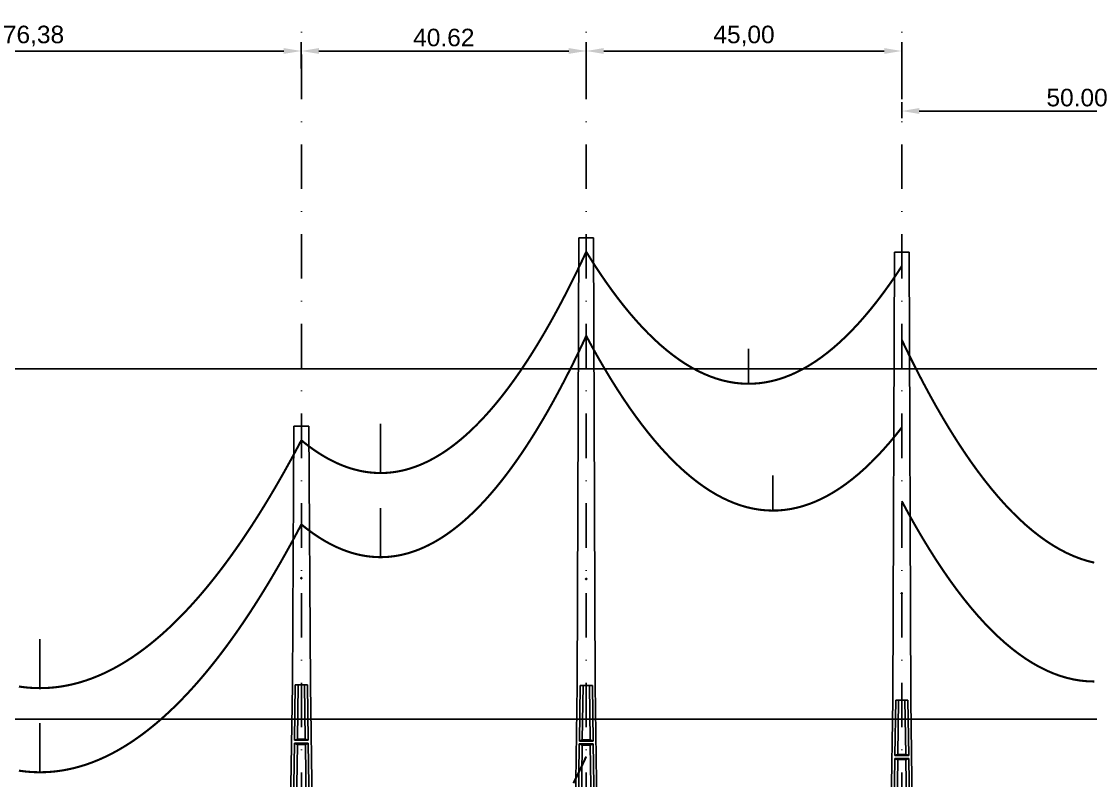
# Model space of a CAD drawing. Header units: metres. Extents: x -121 to 9872, y 3505 to 10721.
# Drawn here: x 2381.2 to 2533.7, y 9641.2 to 9749.5 of the extents above; entities that cross this region are included whole.
import ezdxf

# ---------------------------------------------------------------- set-up
doc = ezdxf.new("R2010")
doc.units = ezdxf.units.M
doc.header["$PDMODE"] = 2
doc.linetypes.add('DASHDOT', pattern=[25.4, 12.7, -6.35, 0, -6.35])
for name, color, linetype in [('CON-EOL- CA MAGNOLIA', 210, 'Continuous'), ('CON-EOL- PROJEÇÃO', 22, 'Continuous'), ('cotas', 7, 'Continuous'), ('Grade', 9, 'Continuous'), ('Ind.Rot', 8, 'DASHDOT'), ('POSTE DT', 7, 'Continuous')]:
    doc.layers.add(name, color=color, linetype=linetype)
doc.styles.get("Standard").update_dxf_attribs({"font": 'arial.ttf'})
doc.dimstyles.new('ISO-25', dxfattribs={"dimtxt": 2.5, "dimasz": 2.5, "dimexe": 1.25, "dimexo": 0.625, "dimtad": 1, "dimzin": 1, "dimtxsty": 'Standard', "dimcen": 2.5, "dimaunit": 1, "dimadec": 3, "dimazin": 3, "dimtfac": 1, "dimtmove": 0, "dimatfit": 3, "dimfxlon": 1, "dimarcsym": 0})

# ---------------------------------------------------------------- blocks, each defined once
blk = doc.blocks.new('*U1')
at = {"layer": 'POSTE DT', "extrusion": (0, 1, 0)}
for p, q in [((-3.31, 378.23), (-4.05, 262)), ((-3.31, 378.23), (3.31, 378.23)), ((3.31, 378.23), (4.06, 262)), ((-4.05, 262), (-7.72, 0)), ((-4.05, 262), (-4.05, 262)), ((-2.73, 262), (-3.08, 237.05)), ((-2.73, 262), (2.75, 262)), ((-1.42, 262), (-1.77, 237.57)), ((1.43, 262), (1.77, 237.57)), ((2.75, 262), (3.1, 237.05)), ((4.06, 262), (7.72, 0)), ((-3.1, 235.74), (-3.63, 197.65)), ((3.11, 235.73), (-3.1, 235.74)), ((3.1, 237.05), (-3.08, 237.05)), ((3.11, 235.73), (3.65, 197.65)), ((-1.8, 235.21), (-2.32, 198.19)), ((1.8, 235.21), (2.32, 198.19))]:
    blk.add_line(p, q, dxfattribs=at)
at = {"layer": 'POSTE DT'}
for points, knots in [([(0.25, 309.94), (0.25, 309.93), (0.25, 309.93), (0.25, 309.92), (0.25, 309.91), (0.25, 309.9), (0.25, 309.89), (0.24, 309.85), (0.22, 309.82), (0.19, 309.77), (0.16, 309.74), (0.11, 309.71), (0.08, 309.7), (0.01, 309.68), (-0.02, 309.68), (-0.08, 309.7), (-0.11, 309.71), (-0.16, 309.74), (-0.18, 309.76), (-0.21, 309.8), (-0.22, 309.82), (-0.24, 309.85), (-0.24, 309.87), (-0.25, 309.89), (-0.25, 309.9), (-0.25, 309.92), (-0.25, 309.92), (-0.25, 309.93), (-0.25, 309.94), (-0.25, 309.95), (-0.25, 309.95), (-0.25, 309.96), (-0.25, 309.97), (-0.24, 310), (-0.23, 310.02), (-0.21, 310.07), (-0.2, 310.09), (-0.15, 310.14), (-0.13, 310.15), (-0.07, 310.18), (-0.03, 310.19), (0.03, 310.19), (0.06, 310.18), (0.12, 310.16), (0.14, 310.14), (0.18, 310.11), (0.2, 310.09), (0.21, 310.06), (0.22, 310.05), (0.23, 310.04), (0.24, 310.01), (0.24, 309.99), (0.25, 309.97), (0.25, 309.96), (0.25, 309.95), (0.25, 309.94), (0.25, 309.94), (0.25, 309.94), (0.25, 309.94)], [-54.728303, -54.728303, -54.728303, -54.728303, -54.309038, -54.309038, -53.647169, -53.647169, -52.532885, -52.532885, -48.86224, -48.86224, -45.282765, -45.282765, -41.52867, -41.52867, -37.867486, -37.867486, -34.454589, -34.454589, -31.301423, -31.301423, -28.48103, -28.48103, -26.961755, -26.961755, -25.7544, -25.7544, -25.136228, -25.136228, -24.64409, -24.64409, -24.094201, -24.094201, -23.191199, -23.191199, -20.494482, -20.494482, -17.342863, -17.342863, -13.645538, -13.645538, -9.835989, -9.835989, -6.296781, -6.296781, -3.005029, -3.005029, 0, 0, 0, 1.527594, 1.527594, 3.697216, 3.697216, 4.489727, 4.489727, 5.01438, 5.01438, 5.095313, 5.095313, 5.095313, 5.095313]), ([(-3.1, 235.74), (-2.88, 235.65), (-2.67, 235.56), (-2.23, 235.39), (-2.02, 235.3), (-1.8, 235.21)], [0.055576, 0.055576, 0.055576, 0.055576, 56.767409, 56.767409, 113.50757, 113.50757, 113.50757, 113.50757]), ([(-1.77, 237.57), (-1.99, 237.49), (-2.21, 237.4), (-2.64, 237.22), (-2.86, 237.14), (-3.08, 237.05)], [0, 0, 0, 0, 56.660495, 56.660495, 113.412826, 113.412826, 113.412826, 113.412826]), ([(1.77, 237.57), (1.18, 237.57), (0.59, 237.57), (-0.59, 237.57), (-1.18, 237.57), (-1.77, 237.57)], [0, 0, 0, 0, 67.306894, 67.306894, 134.614447, 134.614447, 134.614447, 134.614447]), ([(3.1, 237.05), (2.87, 237.14), (2.65, 237.23), (2.21, 237.4), (1.99, 237.49), (1.77, 237.57)], [0, 0, 0, 0, 56.738948, 56.738948, 113.38731, 113.38731, 113.38731, 113.38731]), ([(1.8, 235.21), (2.02, 235.3), (2.24, 235.38), (2.68, 235.56), (2.89, 235.65), (3.11, 235.73)], [0, 0, 0, 0, 56.845349, 56.845349, 113.599799, 113.599799, 113.599799, 113.599799]), ([(-1.8, 235.21), (-1.2, 235.21), (-0.6, 235.21), (0.6, 235.21), (1.2, 235.21), (1.8, 235.21)], [0, 0, 0, 0, 68.567797, 68.567797, 137.136247, 137.136247, 137.136247, 137.136247])]:
    blk.add_open_spline(points, degree=3, knots=knots, dxfattribs=at)
blk = doc.blocks.new('*U9')
at = {"layer": 'POSTE DT', "extrusion": (0, 1, 0)}
for p, q in [((-3.31, 463.33), (-4.05, 262)), ((-3.31, 463.33), (3.31, 463.33)), ((3.31, 463.33), (4.06, 262)), ((-4.05, 262), (-7.72, 0)), ((-4.05, 262), (-4.05, 262)), ((-2.73, 262), (-3.08, 237.05)), ((-2.73, 262), (2.75, 262)), ((-1.42, 262), (-1.77, 237.57)), ((1.43, 262), (1.77, 237.57)), ((2.75, 262), (3.1, 237.05)), ((4.06, 262), (7.72, 0)), ((-3.1, 235.74), (-3.63, 197.65)), ((3.11, 235.73), (-3.1, 235.74)), ((3.1, 237.05), (-3.08, 237.05)), ((3.11, 235.73), (3.65, 197.65)), ((-1.8, 235.21), (-2.32, 198.19)), ((1.8, 235.21), (2.32, 198.19))]:
    blk.add_line(p, q, dxfattribs=at)
at = {"layer": 'POSTE DT'}
for points, knots in [([(0.25, 309.94), (0.25, 309.93), (0.25, 309.93), (0.25, 309.92), (0.25, 309.91), (0.25, 309.9), (0.25, 309.89), (0.24, 309.85), (0.22, 309.82), (0.19, 309.77), (0.16, 309.74), (0.11, 309.71), (0.08, 309.7), (0.01, 309.68), (-0.02, 309.68), (-0.08, 309.7), (-0.11, 309.71), (-0.16, 309.74), (-0.18, 309.76), (-0.21, 309.8), (-0.22, 309.82), (-0.24, 309.85), (-0.24, 309.87), (-0.25, 309.89), (-0.25, 309.9), (-0.25, 309.92), (-0.25, 309.92), (-0.25, 309.93), (-0.25, 309.94), (-0.25, 309.95), (-0.25, 309.95), (-0.25, 309.96), (-0.25, 309.97), (-0.24, 310), (-0.23, 310.02), (-0.21, 310.07), (-0.2, 310.09), (-0.15, 310.14), (-0.13, 310.15), (-0.07, 310.18), (-0.03, 310.19), (0.03, 310.19), (0.06, 310.18), (0.12, 310.16), (0.14, 310.14), (0.18, 310.11), (0.2, 310.09), (0.21, 310.06), (0.22, 310.05), (0.23, 310.04), (0.24, 310.01), (0.24, 309.99), (0.25, 309.97), (0.25, 309.96), (0.25, 309.95), (0.25, 309.94), (0.25, 309.94), (0.25, 309.94), (0.25, 309.94)], [-54.728303, -54.728303, -54.728303, -54.728303, -54.309038, -54.309038, -53.647169, -53.647169, -52.532885, -52.532885, -48.86224, -48.86224, -45.282765, -45.282765, -41.52867, -41.52867, -37.867486, -37.867486, -34.454589, -34.454589, -31.301423, -31.301423, -28.48103, -28.48103, -26.961755, -26.961755, -25.7544, -25.7544, -25.136228, -25.136228, -24.64409, -24.64409, -24.094201, -24.094201, -23.191199, -23.191199, -20.494482, -20.494482, -17.342863, -17.342863, -13.645538, -13.645538, -9.835989, -9.835989, -6.296781, -6.296781, -3.005029, -3.005029, 0, 0, 0, 1.527594, 1.527594, 3.697216, 3.697216, 4.489727, 4.489727, 5.01438, 5.01438, 5.095313, 5.095313, 5.095313, 5.095313]), ([(-3.1, 235.74), (-2.88, 235.65), (-2.67, 235.56), (-2.23, 235.39), (-2.02, 235.3), (-1.8, 235.21)], [0.055576, 0.055576, 0.055576, 0.055576, 56.767409, 56.767409, 113.50757, 113.50757, 113.50757, 113.50757]), ([(-1.77, 237.57), (-1.99, 237.49), (-2.21, 237.4), (-2.64, 237.22), (-2.86, 237.14), (-3.08, 237.05)], [0, 0, 0, 0, 56.660495, 56.660495, 113.412826, 113.412826, 113.412826, 113.412826]), ([(1.77, 237.57), (1.18, 237.57), (0.59, 237.57), (-0.59, 237.57), (-1.18, 237.57), (-1.77, 237.57)], [0, 0, 0, 0, 67.306894, 67.306894, 134.614447, 134.614447, 134.614447, 134.614447]), ([(3.1, 237.05), (2.87, 237.14), (2.65, 237.23), (2.21, 237.4), (1.99, 237.49), (1.77, 237.57)], [0, 0, 0, 0, 56.738948, 56.738948, 113.38731, 113.38731, 113.38731, 113.38731]), ([(1.8, 235.21), (2.02, 235.3), (2.24, 235.38), (2.68, 235.56), (2.89, 235.65), (3.11, 235.73)], [0, 0, 0, 0, 56.845349, 56.845349, 113.599799, 113.599799, 113.599799, 113.599799]), ([(-1.8, 235.21), (-1.2, 235.21), (-0.6, 235.21), (0.6, 235.21), (1.2, 235.21), (1.8, 235.21)], [0, 0, 0, 0, 68.567797, 68.567797, 137.136247, 137.136247, 137.136247, 137.136247])]:
    blk.add_open_spline(points, degree=3, knots=knots, dxfattribs=at)
blk = doc.blocks.new('*D72')
at = {"layer": 'cotas', "color": 0, "lineweight": -2, "transparency": 16777216}
for p, q in [((2344.76, 9742.82), (2344.76, 9746.57)), ((2421.14, 9742.82), (2421.14, 9746.57)), ((2347.26, 9745.32), (2418.64, 9745.32))]:
    blk.add_line(p, q, dxfattribs=at)
at = {"layer": 'cotas', "color": 0, "transparency": 16777216}
for points in [[(2347.26, 9745.74), (2347.26, 9744.91), (2344.76, 9745.32)], [(2418.64, 9745.74), (2418.64, 9744.91), (2421.14, 9745.32)]]:
    blk.add_solid(points, dxfattribs=at)
at = {"layer": 'Defpoints', "color": 0, "transparency": 16777216}
for p in [(2421.14, 9745.32), (2344.76, 9695.35), (2421.14, 9691.79)]:
    blk.add_point(p, dxfattribs=at)
at = {"layer": 'cotas', "color": 0, "transparency": 16777216, "insert": (2382.95, 9747.45), "char_height": 2.5, "attachment_point": 5}
blk.add_mtext('76,38', dxfattribs=at)
blk = doc.blocks.new('*D73')
at = {"layer": 'cotas', "color": 0, "lineweight": -2, "transparency": 16777216}
for p, q in [((2421.14, 9742.82), (2421.14, 9746.57)), ((2461.77, 9742.82), (2461.77, 9746.57)), ((2423.64, 9745.32), (2459.27, 9745.32))]:
    blk.add_line(p, q, dxfattribs=at)
at = {"layer": 'cotas', "color": 0, "transparency": 16777216}
for points in [[(2423.64, 9745.74), (2423.64, 9744.91), (2421.14, 9745.32)], [(2459.27, 9745.74), (2459.27, 9744.91), (2461.77, 9745.32)]]:
    blk.add_solid(points, dxfattribs=at)
at = {"layer": 'Defpoints', "color": 0, "transparency": 16777216}
for p in [(2461.77, 9745.32), (2461.77, 9718.68), (2421.14, 9691.79)]:
    blk.add_point(p, dxfattribs=at)
at = {"layer": 'cotas', "color": 0, "transparency": 16777216, "insert": (2441.46, 9747.23), "char_height": 2.5, "attachment_point": 5}
blk.add_mtext('40.62', dxfattribs=at)
blk = doc.blocks.new('*D74')
at = {"layer": 'cotas', "color": 0, "lineweight": -2, "transparency": 16777216}
for p, q in [((2461.77, 9742.82), (2461.77, 9746.57)), ((2506.77, 9742.82), (2506.77, 9746.57)), ((2464.27, 9745.32), (2504.27, 9745.32))]:
    blk.add_line(p, q, dxfattribs=at)
at = {"layer": 'cotas', "color": 0, "transparency": 16777216}
for points in [[(2464.27, 9745.74), (2464.27, 9744.91), (2461.77, 9745.32)], [(2504.27, 9745.74), (2504.27, 9744.91), (2506.77, 9745.32)]]:
    blk.add_solid(points, dxfattribs=at)
at = {"layer": 'Defpoints', "color": 0, "transparency": 16777216}
for p in [(2506.77, 9745.32), (2461.77, 9718.68), (2506.77, 9716.61)]:
    blk.add_point(p, dxfattribs=at)
at = {"layer": 'cotas', "color": 0, "transparency": 16777216, "insert": (2484.27, 9747.45), "char_height": 2.5, "attachment_point": 5}
blk.add_mtext('45,00', dxfattribs=at)
blk = doc.blocks.new('*D75')
at = {"layer": 'cotas', "color": 0, "lineweight": -2, "transparency": 16777216}
for p, q in [((2506.77, 9735.76), (2506.77, 9738.01)), ((2556.77, 9735.76), (2556.77, 9738.01)), ((2509.27, 9736.76), (2554.27, 9736.76))]:
    blk.add_line(p, q, dxfattribs=at)
at = {"layer": 'cotas', "color": 0, "transparency": 16777216}
for points in [[(2509.27, 9737.18), (2509.27, 9736.34), (2506.77, 9736.76)], [(2554.27, 9737.18), (2554.27, 9736.34), (2556.77, 9736.76)]]:
    blk.add_solid(points, dxfattribs=at)
at = {"layer": 'Defpoints', "color": 0, "transparency": 16777216}
for p in [(2556.77, 9736.76), (2506.77, 9716.61), (2556.77, 9686.78)]:
    blk.add_point(p, dxfattribs=at)
at = {"layer": 'cotas', "color": 0, "transparency": 16777216, "insert": (2531.77, 9738.66), "char_height": 2.5, "attachment_point": 5}
blk.add_mtext('50.00', dxfattribs=at)

msp = doc.modelspace()

# ---------------------------------------------------------------- linework, layer by layer
at = {"layer": 'CON-EOL- CA MAGNOLIA'}
for p, q in [((2484.924, 9697.852), (2484.924, 9702.852)), ((2432.442, 9685.123), (2432.442, 9692.123)), ((2488.396, 9679.763), (2488.396, 9684.763)), ((2432.442, 9673.123), (2432.442, 9680.123)), ((2432.442, 9673.123), (2432.442, 9680.123)), ((2383.868, 9654.439), (2383.868, 9661.439)), ((2383.868, 9642.439), (2383.868, 9649.439)), ((2383.868, 9642.439), (2383.868, 9649.439))]:
    msp.add_line(p, q, dxfattribs=at)
at = {"layer": 'CON-EOL- CA MAGNOLIA', "const_width": 0.3}
for points in [[(2421.145, 9689.79), (2421.347, 9689.624), (2421.549, 9689.462), (2421.751, 9689.302), (2421.953, 9689.146), (2422.156, 9688.992), (2422.358, 9688.841), (2422.56, 9688.694), (2422.762, 9688.549), (2422.964, 9688.407), (2423.166, 9688.269), (2423.368, 9688.133), (2423.57, 9688.001), (2423.772, 9687.871), (2423.975, 9687.744), (2424.177, 9687.621), (2424.379, 9687.5), (2424.581, 9687.382), (2424.783, 9687.267), (2424.985, 9687.156), (2425.187, 9687.047), (2425.389, 9686.941), (2425.592, 9686.838), (2425.794, 9686.739), (2425.996, 9686.642), (2426.198, 9686.548), (2426.4, 9686.457), (2426.602, 9686.37), (2426.804, 9686.285), (2427.006, 9686.203), (2427.208, 9686.124), (2427.411, 9686.048), (2427.613, 9685.976), (2427.815, 9685.906), (2428.017, 9685.839), (2428.219, 9685.775), (2428.421, 9685.714), (2428.623, 9685.656), (2428.825, 9685.601), (2429.027, 9685.549), (2429.23, 9685.5), (2429.432, 9685.454), (2429.634, 9685.411), (2429.836, 9685.371), (2430.038, 9685.334), (2430.24, 9685.3), (2430.442, 9685.269), (2430.644, 9685.241), (2430.846, 9685.216), (2431.049, 9685.194), (2431.251, 9685.175), (2431.453, 9685.159), (2431.655, 9685.146), (2431.857, 9685.136), (2432.059, 9685.128), (2432.261, 9685.124), (2432.463, 9685.123), (2432.666, 9685.125), (2432.868, 9685.13), (2433.07, 9685.137), (2433.272, 9685.148), (2433.474, 9685.162), (2433.676, 9685.179), (2433.878, 9685.198), (2434.08, 9685.221), (2434.282, 9685.247), (2434.485, 9685.276), (2434.687, 9685.307), (2434.889, 9685.342), (2435.091, 9685.379), (2435.293, 9685.42), (2435.495, 9685.464), (2435.697, 9685.51), (2435.899, 9685.56), (2436.101, 9685.612), (2436.304, 9685.668), (2436.506, 9685.727), (2436.708, 9685.788), (2436.91, 9685.853), (2437.112, 9685.92), (2437.314, 9685.991), (2437.516, 9686.064), (2437.718, 9686.141), (2437.92, 9686.22), (2438.123, 9686.302), (2438.325, 9686.388), (2438.527, 9686.476), (2438.729, 9686.568), (2438.931, 9686.662), (2439.133, 9686.76), (2439.335, 9686.86), (2439.537, 9686.963), (2439.74, 9687.07), (2439.942, 9687.179), (2440.144, 9687.291), (2440.346, 9687.407), (2440.548, 9687.525), (2440.75, 9687.647), (2440.952, 9687.771), (2441.154, 9687.898), (2441.356, 9688.028), (2441.559, 9688.162), (2441.761, 9688.298), (2441.963, 9688.437), (2442.165, 9688.58), (2442.367, 9688.725), (2442.569, 9688.873), (2442.771, 9689.024), (2442.973, 9689.178), (2443.175, 9689.336), (2443.378, 9689.496), (2443.58, 9689.659), (2443.782, 9689.826), (2443.984, 9689.995), (2444.186, 9690.167), (2444.388, 9690.342), (2444.59, 9690.52), (2444.792, 9690.702), (2444.995, 9690.886), (2445.197, 9691.073), (2445.399, 9691.263), (2445.601, 9691.456), (2445.803, 9691.653), (2446.005, 9691.852), (2446.207, 9692.054), (2446.409, 9692.259), (2446.611, 9692.468), (2446.814, 9692.679), (2447.016, 9692.893), (2447.218, 9693.11), (2447.42, 9693.33), (2447.622, 9693.554), (2447.824, 9693.78), (2448.026, 9694.009), (2448.228, 9694.241), (2448.43, 9694.477), (2448.633, 9694.715), (2448.835, 9694.956), (2449.037, 9695.2), (2449.239, 9695.448), (2449.441, 9695.698), (2449.643, 9695.951), (2449.845, 9696.207), (2450.047, 9696.467), (2450.249, 9696.729), (2450.452, 9696.994), (2450.654, 9697.263), (2450.856, 9697.534), (2451.058, 9697.808), (2451.26, 9698.086), (2451.462, 9698.366), (2451.664, 9698.65), (2451.866, 9698.936), (2452.069, 9699.226), (2452.271, 9699.518), (2452.473, 9699.814), (2452.675, 9700.112), (2452.877, 9700.414), (2453.079, 9700.718), (2453.281, 9701.026), (2453.483, 9701.336), (2453.685, 9701.65), (2453.888, 9701.966), (2454.09, 9702.286), (2454.292, 9702.609), (2454.494, 9702.934), (2454.696, 9703.263), (2454.898, 9703.595), (2455.1, 9703.93), (2455.302, 9704.267), (2455.504, 9704.608), (2455.707, 9704.952), (2455.909, 9705.299), (2456.111, 9705.649), (2456.313, 9706.002), (2456.515, 9706.358), (2456.717, 9706.717), (2456.919, 9707.079), (2457.121, 9707.444), (2457.323, 9707.812), (2457.526, 9708.183), (2457.728, 9708.557), (2457.93, 9708.935), (2458.132, 9709.315), (2458.334, 9709.698), (2458.536, 9710.085), (2458.738, 9710.474), (2458.94, 9710.866), (2459.143, 9711.262), (2459.345, 9711.66), (2459.547, 9712.062), (2459.749, 9712.466), (2459.951, 9712.874), (2460.153, 9713.285), (2460.355, 9713.699), (2460.557, 9714.115), (2460.759, 9714.535), (2460.962, 9714.958), (2461.164, 9715.384), (2461.366, 9715.813), (2461.568, 9716.245), (2461.77, 9716.68)], [(2506.77, 9714.61), (2505.888, 9713.281), (2505.005, 9712.008), (2504.123, 9710.789), (2503.241, 9709.626), (2502.358, 9708.517), (2501.476, 9707.464), (2500.594, 9706.466), (2499.711, 9705.522), (2498.829, 9704.633), (2497.946, 9703.799), (2497.064, 9703.02), (2496.182, 9702.296), (2495.299, 9701.626), (2494.417, 9701.012), (2493.535, 9700.451), (2492.652, 9699.946), (2491.77, 9699.495), (2490.888, 9699.099), (2490.005, 9698.757), (2489.123, 9698.47), (2488.241, 9698.238), (2487.358, 9698.06), (2486.476, 9697.937), (2485.594, 9697.868), (2484.711, 9697.854), (2483.829, 9697.894), (2482.946, 9697.989), (2482.064, 9698.139), (2481.182, 9698.343), (2480.299, 9698.601), (2479.417, 9698.915), (2478.535, 9699.283), (2477.652, 9699.705), (2476.77, 9700.182), (2475.888, 9700.714), (2475.005, 9701.301), (2474.123, 9701.942), (2473.241, 9702.638), (2472.358, 9703.389), (2471.476, 9704.194), (2470.594, 9705.054), (2469.711, 9705.97), (2468.829, 9706.94), (2467.946, 9707.964), (2467.064, 9709.044), (2466.182, 9710.179), (2465.299, 9711.369), (2464.417, 9712.614), (2463.535, 9713.914), (2462.652, 9715.269), (2461.77, 9716.68)], [(2421.145, 9677.79), (2421.347, 9677.624), (2421.549, 9677.462), (2421.751, 9677.302), (2421.953, 9677.146), (2422.156, 9676.992), (2422.358, 9676.841), (2422.56, 9676.694), (2422.762, 9676.549), (2422.964, 9676.407), (2423.166, 9676.269), (2423.368, 9676.133), (2423.57, 9676.001), (2423.772, 9675.871), (2423.975, 9675.744), (2424.177, 9675.621), (2424.379, 9675.5), (2424.581, 9675.382), (2424.783, 9675.267), (2424.985, 9675.156), (2425.187, 9675.047), (2425.389, 9674.941), (2425.592, 9674.838), (2425.794, 9674.739), (2425.996, 9674.642), (2426.198, 9674.548), (2426.4, 9674.457), (2426.602, 9674.37), (2426.804, 9674.285), (2427.006, 9674.203), (2427.208, 9674.124), (2427.411, 9674.048), (2427.613, 9673.975), (2427.815, 9673.906), (2428.017, 9673.839), (2428.219, 9673.775), (2428.421, 9673.714), (2428.623, 9673.656), (2428.825, 9673.601), (2429.027, 9673.549), (2429.23, 9673.5), (2429.432, 9673.454), (2429.634, 9673.411), (2429.836, 9673.371), (2430.038, 9673.334), (2430.24, 9673.3), (2430.442, 9673.269), (2430.644, 9673.241), (2430.846, 9673.216), (2431.049, 9673.194), (2431.251, 9673.175), (2431.453, 9673.159), (2431.655, 9673.146), (2431.857, 9673.135), (2432.059, 9673.128), (2432.261, 9673.124), (2432.463, 9673.123), (2432.666, 9673.125), (2432.868, 9673.13), (2433.07, 9673.137), (2433.272, 9673.148), (2433.474, 9673.162), (2433.676, 9673.179), (2433.878, 9673.198), (2434.08, 9673.221), (2434.282, 9673.247), (2434.485, 9673.275), (2434.687, 9673.307), (2434.889, 9673.342), (2435.091, 9673.379), (2435.293, 9673.42), (2435.495, 9673.464), (2435.697, 9673.51), (2435.899, 9673.56), (2436.101, 9673.612), (2436.304, 9673.668), (2436.506, 9673.727), (2436.708, 9673.788), (2436.91, 9673.853), (2437.112, 9673.92), (2437.314, 9673.991), (2437.516, 9674.064), (2437.718, 9674.141), (2437.92, 9674.22), (2438.123, 9674.303), (2438.325, 9674.388), (2438.527, 9674.476), (2438.729, 9674.568), (2438.931, 9674.662), (2439.133, 9674.76), (2439.335, 9674.86), (2439.537, 9674.963), (2439.74, 9675.07), (2439.942, 9675.179), (2440.144, 9675.291), (2440.346, 9675.407), (2440.548, 9675.525), (2440.75, 9675.646), (2440.952, 9675.771), (2441.154, 9675.898), (2441.356, 9676.028), (2441.559, 9676.162), (2441.761, 9676.298), (2441.963, 9676.437), (2442.165, 9676.58), (2442.367, 9676.725), (2442.569, 9676.873), (2442.771, 9677.024), (2442.973, 9677.179), (2443.175, 9677.336), (2443.378, 9677.496), (2443.58, 9677.659), (2443.782, 9677.825), (2443.984, 9677.995), (2444.186, 9678.167), (2444.388, 9678.342), (2444.59, 9678.52), (2444.792, 9678.702), (2444.995, 9678.886), (2445.197, 9679.073), (2445.399, 9679.263), (2445.601, 9679.456), (2445.803, 9679.653), (2446.005, 9679.852), (2446.207, 9680.054), (2446.409, 9680.259), (2446.611, 9680.467), (2446.814, 9680.679), (2447.016, 9680.893), (2447.218, 9681.11), (2447.42, 9681.33), (2447.622, 9681.554), (2447.824, 9681.78), (2448.026, 9682.009), (2448.228, 9682.241), (2448.43, 9682.477), (2448.633, 9682.715), (2448.835, 9682.956), (2449.037, 9683.2), (2449.239, 9683.448), (2449.441, 9683.698), (2449.643, 9683.951), (2449.845, 9684.207), (2450.047, 9684.467), (2450.249, 9684.729), (2450.452, 9684.994), (2450.654, 9685.263), (2450.856, 9685.534), (2451.058, 9685.808), (2451.26, 9686.086), (2451.462, 9686.366), (2451.664, 9686.65), (2451.866, 9686.936), (2452.069, 9687.226), (2452.271, 9687.518), (2452.473, 9687.814), (2452.675, 9688.112), (2452.877, 9688.414), (2453.079, 9688.718), (2453.281, 9689.026), (2453.483, 9689.336), (2453.685, 9689.65), (2453.888, 9689.966), (2454.09, 9690.286), (2454.292, 9690.609), (2454.494, 9690.934), (2454.696, 9691.263), (2454.898, 9691.595), (2455.1, 9691.93), (2455.302, 9692.267), (2455.504, 9692.608), (2455.707, 9692.952), (2455.909, 9693.299), (2456.111, 9693.649), (2456.313, 9694.002), (2456.515, 9694.358), (2456.717, 9694.717), (2456.919, 9695.079), (2457.121, 9695.444), (2457.323, 9695.812), (2457.526, 9696.183), (2457.728, 9696.557), (2457.93, 9696.935), (2458.132, 9697.315), (2458.334, 9697.698), (2458.536, 9698.085), (2458.738, 9698.474), (2458.94, 9698.866), (2459.143, 9699.262), (2459.345, 9699.66), (2459.547, 9700.062), (2459.749, 9700.466), (2459.951, 9700.874), (2460.153, 9701.285), (2460.355, 9701.698), (2460.557, 9702.115), (2460.759, 9702.535), (2460.962, 9702.958), (2461.164, 9703.384), (2461.366, 9703.813), (2461.568, 9704.245), (2461.77, 9704.68)], [(2421.145, 9677.79), (2421.347, 9677.624), (2421.549, 9677.462), (2421.751, 9677.302), (2421.953, 9677.146), (2422.156, 9676.992), (2422.358, 9676.841), (2422.56, 9676.694), (2422.762, 9676.549), (2422.964, 9676.407), (2423.166, 9676.269), (2423.368, 9676.133), (2423.57, 9676.001), (2423.772, 9675.871), (2423.975, 9675.744), (2424.177, 9675.621), (2424.379, 9675.5), (2424.581, 9675.382), (2424.783, 9675.267), (2424.985, 9675.156), (2425.187, 9675.047), (2425.389, 9674.941), (2425.592, 9674.838), (2425.794, 9674.739), (2425.996, 9674.642), (2426.198, 9674.548), (2426.4, 9674.457), (2426.602, 9674.37), (2426.804, 9674.285), (2427.006, 9674.203), (2427.208, 9674.124), (2427.411, 9674.048), (2427.613, 9673.976), (2427.815, 9673.906), (2428.017, 9673.839), (2428.219, 9673.775), (2428.421, 9673.714), (2428.623, 9673.656), (2428.825, 9673.601), (2429.027, 9673.549), (2429.23, 9673.5), (2429.432, 9673.454), (2429.634, 9673.411), (2429.836, 9673.371), (2430.038, 9673.334), (2430.24, 9673.3), (2430.442, 9673.269), (2430.644, 9673.241), (2430.846, 9673.216), (2431.049, 9673.194), (2431.251, 9673.175), (2431.453, 9673.159), (2431.655, 9673.146), (2431.857, 9673.136), (2432.059, 9673.128), (2432.261, 9673.124), (2432.463, 9673.123), (2432.666, 9673.125), (2432.868, 9673.13), (2433.07, 9673.137), (2433.272, 9673.148), (2433.474, 9673.162), (2433.676, 9673.179), (2433.878, 9673.198), (2434.08, 9673.221), (2434.282, 9673.247), (2434.485, 9673.275), (2434.687, 9673.307), (2434.889, 9673.342), (2435.091, 9673.379), (2435.293, 9673.42), (2435.495, 9673.464), (2435.697, 9673.51), (2435.899, 9673.56), (2436.101, 9673.612), (2436.304, 9673.668), (2436.506, 9673.727), (2436.708, 9673.788), (2436.91, 9673.853), (2437.112, 9673.92), (2437.314, 9673.991), (2437.516, 9674.064), (2437.718, 9674.141), (2437.92, 9674.22), (2438.123, 9674.303), (2438.325, 9674.388), (2438.527, 9674.476), (2438.729, 9674.568), (2438.931, 9674.662), (2439.133, 9674.76), (2439.335, 9674.86), (2439.537, 9674.963), (2439.74, 9675.07), (2439.942, 9675.179), (2440.144, 9675.291), (2440.346, 9675.407), (2440.548, 9675.525), (2440.75, 9675.646), (2440.952, 9675.771), (2441.154, 9675.898), (2441.356, 9676.028), (2441.559, 9676.162), (2441.761, 9676.298), (2441.963, 9676.437), (2442.165, 9676.579), (2442.367, 9676.725), (2442.569, 9676.873), (2442.771, 9677.024), (2442.973, 9677.179), (2443.175, 9677.336), (2443.378, 9677.496), (2443.58, 9677.659), (2443.782, 9677.826), (2443.984, 9677.995), (2444.186, 9678.167), (2444.388, 9678.342), (2444.59, 9678.52), (2444.792, 9678.702), (2444.995, 9678.886), (2445.197, 9679.073), (2445.399, 9679.263), (2445.601, 9679.456), (2445.803, 9679.653), (2446.005, 9679.852), (2446.207, 9680.054), (2446.409, 9680.259), (2446.611, 9680.468), (2446.814, 9680.679), (2447.016, 9680.893), (2447.218, 9681.11), (2447.42, 9681.33), (2447.622, 9681.554), (2447.824, 9681.78), (2448.026, 9682.009), (2448.228, 9682.241), (2448.43, 9682.477), (2448.633, 9682.715), (2448.835, 9682.956), (2449.037, 9683.2), (2449.239, 9683.448), (2449.441, 9683.698), (2449.643, 9683.951), (2449.845, 9684.207), (2450.047, 9684.467), (2450.249, 9684.729), (2450.452, 9684.994), (2450.654, 9685.263), (2450.856, 9685.534), (2451.058, 9685.808), (2451.26, 9686.086), (2451.462, 9686.366), (2451.664, 9686.65), (2451.866, 9686.936), (2452.069, 9687.226), (2452.271, 9687.518), (2452.473, 9687.814), (2452.675, 9688.112), (2452.877, 9688.414), (2453.079, 9688.718), (2453.281, 9689.026), (2453.483, 9689.336), (2453.685, 9689.65), (2453.888, 9689.966), (2454.09, 9690.286), (2454.292, 9690.609), (2454.494, 9690.934), (2454.696, 9691.263), (2454.898, 9691.595), (2455.1, 9691.93), (2455.302, 9692.267), (2455.504, 9692.608), (2455.707, 9692.952), (2455.909, 9693.299), (2456.111, 9693.649), (2456.313, 9694.002), (2456.515, 9694.358), (2456.717, 9694.717), (2456.919, 9695.079), (2457.121, 9695.444), (2457.323, 9695.812), (2457.526, 9696.183), (2457.728, 9696.557), (2457.93, 9696.935), (2458.132, 9697.315), (2458.334, 9697.698), (2458.536, 9698.085), (2458.738, 9698.474), (2458.94, 9698.866), (2459.143, 9699.262), (2459.345, 9699.66), (2459.547, 9700.062), (2459.749, 9700.466), (2459.951, 9700.874), (2460.153, 9701.285), (2460.355, 9701.699), (2460.557, 9702.115), (2460.759, 9702.535), (2460.962, 9702.958), (2461.164, 9703.384), (2461.366, 9703.813), (2461.568, 9704.245), (2461.77, 9704.68)], [(2506.77, 9691.61), (2505.888, 9690.498), (2505.005, 9689.441), (2504.123, 9688.439), (2503.241, 9687.492), (2502.358, 9686.6), (2501.476, 9685.762), (2500.594, 9684.98), (2499.711, 9684.252), (2498.829, 9683.579), (2497.946, 9682.96), (2497.064, 9682.397), (2496.182, 9681.888), (2495.299, 9681.433), (2494.417, 9681.034), (2493.535, 9680.688), (2492.652, 9680.398), (2491.77, 9680.162), (2490.888, 9679.981), (2490.005, 9679.854), (2489.123, 9679.782), (2488.241, 9679.764), (2487.358, 9679.801), (2486.476, 9679.892), (2485.594, 9680.038), (2484.711, 9680.239), (2483.829, 9680.494), (2482.946, 9680.804), (2482.064, 9681.168), (2481.182, 9681.587), (2480.299, 9682.061), (2479.417, 9682.589), (2478.535, 9683.172), (2477.652, 9683.81), (2476.77, 9684.503), (2475.888, 9685.25), (2475.005, 9686.052), (2474.123, 9686.908), (2473.241, 9687.82), (2472.358, 9688.787), (2471.476, 9689.808), (2470.594, 9690.884), (2469.711, 9692.016), (2468.829, 9693.202), (2467.946, 9694.443), (2467.064, 9695.74), (2466.182, 9697.092), (2465.299, 9698.499), (2464.417, 9699.961), (2463.535, 9701.479), (2462.652, 9703.052), (2461.77, 9704.68)], [(2534.221, 9672.334), (2533.241, 9672.58), (2532.26, 9672.892), (2531.28, 9673.269), (2530.299, 9673.712), (2529.319, 9674.22), (2528.339, 9674.794), (2527.358, 9675.434), (2526.378, 9676.139), (2525.397, 9676.91), (2524.417, 9677.747), (2523.437, 9678.65), (2522.456, 9679.618), (2521.476, 9680.652), (2520.495, 9681.753), (2519.515, 9682.919), (2518.535, 9684.151), (2517.554, 9685.449), (2516.574, 9686.814), (2515.594, 9688.244), (2514.613, 9689.741), (2513.633, 9691.304), (2512.652, 9692.934), (2511.672, 9694.63), (2510.692, 9696.393), (2509.711, 9698.222), (2508.731, 9700.118), (2507.75, 9702.08), (2506.77, 9704.11)], [(2380.864, 9654.668), (2381.244, 9654.614), (2381.624, 9654.567), (2382.004, 9654.527), (2382.384, 9654.495), (2382.764, 9654.47), (2383.145, 9654.452), (2383.525, 9654.442), (2383.905, 9654.439), (2384.285, 9654.444), (2384.665, 9654.455), (2385.045, 9654.474), (2385.425, 9654.501), (2385.805, 9654.534), (2386.185, 9654.575), (2386.565, 9654.624), (2386.945, 9654.679), (2387.325, 9654.742), (2387.705, 9654.813), (2388.085, 9654.89), (2388.465, 9654.975), (2388.845, 9655.068), (2389.225, 9655.167), (2389.605, 9655.274), (2389.985, 9655.388), (2390.365, 9655.51), (2390.745, 9655.639), (2391.125, 9655.775), (2391.505, 9655.919), (2391.885, 9656.07), (2392.265, 9656.228), (2392.645, 9656.394), (2393.025, 9656.566), (2393.405, 9656.747), (2393.785, 9656.934), (2394.165, 9657.129), (2394.545, 9657.331), (2394.925, 9657.541), (2395.305, 9657.758), (2395.685, 9657.982), (2396.065, 9658.214), (2396.445, 9658.453), (2396.825, 9658.699), (2397.205, 9658.953), (2397.585, 9659.214), (2397.965, 9659.482), (2398.345, 9659.758), (2398.725, 9660.041), (2399.105, 9660.331), (2399.485, 9660.629), (2399.865, 9660.934), (2400.245, 9661.246), (2400.625, 9661.566), (2401.005, 9661.893), (2401.385, 9662.227), (2401.765, 9662.569), (2402.145, 9662.918), (2402.525, 9663.275), (2402.905, 9663.639), (2403.285, 9664.01), (2403.665, 9664.388), (2404.045, 9664.774), (2404.425, 9665.168), (2404.805, 9665.568), (2405.185, 9665.976), (2405.565, 9666.392), (2405.945, 9666.815), (2406.325, 9667.245), (2406.705, 9667.682), (2407.085, 9668.127), (2407.465, 9668.579), (2407.845, 9669.039), (2408.225, 9669.506), (2408.605, 9669.98), (2408.985, 9670.462), (2409.365, 9670.951), (2409.745, 9671.448), (2410.125, 9671.952), (2410.505, 9672.463), (2410.885, 9672.982), (2411.265, 9673.508), (2411.645, 9674.042), (2412.025, 9674.583), (2412.405, 9675.131), (2412.785, 9675.687), (2413.165, 9676.25), (2413.545, 9676.82), (2413.925, 9677.398), (2414.305, 9677.984), (2414.685, 9678.576), (2415.065, 9679.177), (2415.445, 9679.784), (2415.825, 9680.399), (2416.205, 9681.022), (2416.585, 9681.652), (2416.965, 9682.289), (2417.345, 9682.934), (2417.725, 9683.586), (2418.105, 9684.245), (2418.485, 9684.912), (2418.865, 9685.587), (2419.245, 9686.269), (2419.625, 9686.958), (2420.005, 9687.655), (2420.385, 9688.359), (2420.765, 9689.071), (2421.145, 9689.79)], [(2534.221, 9655.384), (2533.241, 9655.415), (2532.26, 9655.512), (2531.28, 9655.675), (2530.299, 9655.903), (2529.319, 9656.196), (2528.339, 9656.555), (2527.358, 9656.98), (2526.378, 9657.471), (2525.397, 9658.027), (2524.417, 9658.648), (2523.437, 9659.336), (2522.456, 9660.089), (2521.476, 9660.908), (2520.495, 9661.792), (2519.515, 9662.742), (2518.535, 9663.759), (2517.554, 9664.841), (2516.574, 9665.989), (2515.594, 9667.203), (2514.613, 9668.483), (2513.633, 9669.829), (2512.652, 9671.242), (2511.672, 9672.721), (2510.692, 9674.266), (2509.711, 9675.877), (2508.731, 9677.555), (2507.75, 9679.299), (2506.77, 9681.11)], [(2380.864, 9642.668), (2381.244, 9642.614), (2381.624, 9642.567), (2382.004, 9642.527), (2382.384, 9642.495), (2382.764, 9642.47), (2383.145, 9642.453), (2383.525, 9642.442), (2383.905, 9642.439), (2384.285, 9642.444), (2384.665, 9642.455), (2385.045, 9642.474), (2385.425, 9642.501), (2385.805, 9642.534), (2386.185, 9642.575), (2386.565, 9642.624), (2386.945, 9642.679), (2387.325, 9642.742), (2387.705, 9642.813), (2388.085, 9642.89), (2388.465, 9642.975), (2388.845, 9643.068), (2389.225, 9643.167), (2389.605, 9643.274), (2389.985, 9643.388), (2390.365, 9643.51), (2390.745, 9643.639), (2391.125, 9643.775), (2391.505, 9643.919), (2391.885, 9644.07), (2392.265, 9644.228), (2392.645, 9644.394), (2393.025, 9644.566), (2393.405, 9644.747), (2393.785, 9644.934), (2394.165, 9645.129), (2394.545, 9645.331), (2394.925, 9645.541), (2395.305, 9645.758), (2395.685, 9645.982), (2396.065, 9646.214), (2396.445, 9646.453), (2396.825, 9646.699), (2397.205, 9646.953), (2397.585, 9647.214), (2397.965, 9647.482), (2398.345, 9647.758), (2398.725, 9648.041), (2399.105, 9648.331), (2399.485, 9648.629), (2399.865, 9648.934), (2400.245, 9649.246), (2400.625, 9649.566), (2401.005, 9649.893), (2401.385, 9650.227), (2401.765, 9650.569), (2402.145, 9650.918), (2402.525, 9651.275), (2402.905, 9651.639), (2403.285, 9652.01), (2403.665, 9652.388), (2404.045, 9652.774), (2404.425, 9653.168), (2404.805, 9653.568), (2405.185, 9653.976), (2405.565, 9654.392), (2405.945, 9654.815), (2406.325, 9655.245), (2406.705, 9655.682), (2407.085, 9656.127), (2407.465, 9656.579), (2407.845, 9657.039), (2408.225, 9657.506), (2408.605, 9657.981), (2408.985, 9658.462), (2409.365, 9658.951), (2409.745, 9659.448), (2410.125, 9659.952), (2410.505, 9660.463), (2410.885, 9660.982), (2411.265, 9661.508), (2411.645, 9662.042), (2412.025, 9662.583), (2412.405, 9663.131), (2412.785, 9663.687), (2413.165, 9664.25), (2413.545, 9664.82), (2413.925, 9665.398), (2414.305, 9665.984), (2414.685, 9666.576), (2415.065, 9667.177), (2415.445, 9667.784), (2415.825, 9668.399), (2416.205, 9669.022), (2416.585, 9669.652), (2416.965, 9670.289), (2417.345, 9670.934), (2417.725, 9671.586), (2418.105, 9672.245), (2418.485, 9672.912), (2418.865, 9673.587), (2419.245, 9674.269), (2419.625, 9674.958), (2420.005, 9675.655), (2420.385, 9676.359), (2420.765, 9677.071), (2421.145, 9677.79)], [(2380.864, 9642.668), (2381.244, 9642.614), (2381.624, 9642.567), (2382.004, 9642.527), (2382.384, 9642.495), (2382.764, 9642.47), (2383.145, 9642.452), (2383.525, 9642.442), (2383.905, 9642.439), (2384.285, 9642.444), (2384.665, 9642.455), (2385.045, 9642.474), (2385.425, 9642.501), (2385.805, 9642.534), (2386.185, 9642.575), (2386.565, 9642.624), (2386.945, 9642.679), (2387.325, 9642.742), (2387.705, 9642.813), (2388.085, 9642.89), (2388.465, 9642.975), (2388.845, 9643.068), (2389.225, 9643.167), (2389.605, 9643.274), (2389.985, 9643.388), (2390.365, 9643.51), (2390.745, 9643.639), (2391.125, 9643.775), (2391.505, 9643.919), (2391.885, 9644.07), (2392.265, 9644.228), (2392.645, 9644.394), (2393.025, 9644.566), (2393.405, 9644.747), (2393.785, 9644.934), (2394.165, 9645.129), (2394.545, 9645.331), (2394.925, 9645.541), (2395.305, 9645.758), (2395.685, 9645.982), (2396.065, 9646.214), (2396.445, 9646.453), (2396.825, 9646.699), (2397.205, 9646.953), (2397.585, 9647.214), (2397.965, 9647.482), (2398.345, 9647.758), (2398.725, 9648.041), (2399.105, 9648.331), (2399.485, 9648.629), (2399.865, 9648.934), (2400.245, 9649.246), (2400.625, 9649.566), (2401.005, 9649.893), (2401.385, 9650.227), (2401.765, 9650.569), (2402.145, 9650.918), (2402.525, 9651.275), (2402.905, 9651.639), (2403.285, 9652.01), (2403.665, 9652.388), (2404.045, 9652.774), (2404.425, 9653.168), (2404.805, 9653.568), (2405.185, 9653.976), (2405.565, 9654.392), (2405.945, 9654.815), (2406.325, 9655.245), (2406.705, 9655.682), (2407.085, 9656.127), (2407.465, 9656.579), (2407.845, 9657.039), (2408.225, 9657.506), (2408.605, 9657.98), (2408.985, 9658.462), (2409.365, 9658.951), (2409.745, 9659.448), (2410.125, 9659.952), (2410.505, 9660.463), (2410.885, 9660.982), (2411.265, 9661.508), (2411.645, 9662.042), (2412.025, 9662.583), (2412.405, 9663.131), (2412.785, 9663.687), (2413.165, 9664.25), (2413.545, 9664.82), (2413.925, 9665.398), (2414.305, 9665.984), (2414.685, 9666.576), (2415.065, 9667.177), (2415.445, 9667.784), (2415.825, 9668.399), (2416.205, 9669.022), (2416.585, 9669.652), (2416.965, 9670.289), (2417.345, 9670.934), (2417.725, 9671.586), (2418.105, 9672.245), (2418.485, 9672.912), (2418.865, 9673.587), (2419.245, 9674.269), (2419.625, 9674.958), (2420.005, 9675.655), (2420.385, 9676.359), (2420.765, 9677.071), (2421.145, 9677.79)]]:
    msp.add_lwpolyline(points, dxfattribs=at)
at = {"layer": 'CON-EOL- PROJEÇÃO', "const_width": 0.3}
msp.add_lwpolyline([(2459.951, 9640.874), (2460.153, 9641.285), (2460.355, 9641.699), (2460.557, 9642.115), (2460.759, 9642.535), (2460.962, 9642.958), (2461.164, 9643.384), (2461.366, 9643.813), (2461.568, 9644.245), (2461.77, 9644.68)], dxfattribs=at)
at = {"layer": 'Grade'}
for points in [[(0, 9700), (9859.453, 9700)], [(0, 9650), (9859.453, 9650)]]:
    msp.add_lwpolyline(points, dxfattribs=at)
at = {"layer": 'Ind.Rot', "linetype": 'DASHDOT', "ltscale": 0.5}
for points in [[(2421.145, 10500), (2421.145, 8300)], [(2461.77, 10500), (2461.77, 8300)], [(2506.77, 10500), (2506.77, 8300)]]:
    msp.add_lwpolyline(points, dxfattribs=at)

# ---------------------------------------------------------------- block references
at = {"layer": 'POSTE DT', "xscale": 0.3172702451939489, "yscale": 0.3172702451939489, "zscale": 0.3172702451939489}
for name, p in [('*U9', (2461.77, 9571.68)), ('*U9', (2506.77, 9569.61)), ('*U1', (2421.145, 9571.79))]:
    msp.add_blockref(name, p, dxfattribs=at)

# ---------------------------------------------------------------- dimensions: what is measured, and where the dimension line sits
at = {"layer": 'cotas'}
for base, p1, p2, picture, middle in [((2421.145, 9745.325), (2344.764, 9695.35), (2421.145, 9691.79), '*D72', (2382.954, 9747.452)), ((2506.77, 9745.325), (2461.77, 9718.68), (2506.77, 9716.61), '*D74', (2484.27, 9747.452))]:
    dim = msp.add_linear_dim(base=base, p1=p1, p2=p2, dimstyle='ISO-25', override={"dimtmove": 1}, dxfattribs=at)
    dim.commit()
    dim.dimension.update_dxf_attribs({"geometry": picture, "text_midpoint": middle})
dim = msp.add_linear_dim(base=(2461.77, 9745.325), p1=(2421.145, 9691.79), p2=(2461.77, 9718.68), text='40.62', dimstyle='ISO-25', override={"dimtmove": 1}, dxfattribs=at)
dim.commit()
dim.dimension.update_dxf_attribs({"geometry": '*D73', "text_midpoint": (2441.457, 9747.226)})
dim = msp.add_linear_dim(base=(2556.77, 9736.76), p1=(2506.77, 9716.61), p2=(2556.77, 9686.78), dimstyle='ISO-25', dxfattribs=at)
dim.commit()
dim.dimension.update_dxf_attribs({"geometry": '*D75', "text_midpoint": (2531.77, 9738.661)})

doc.saveas('drawing.dxf')
